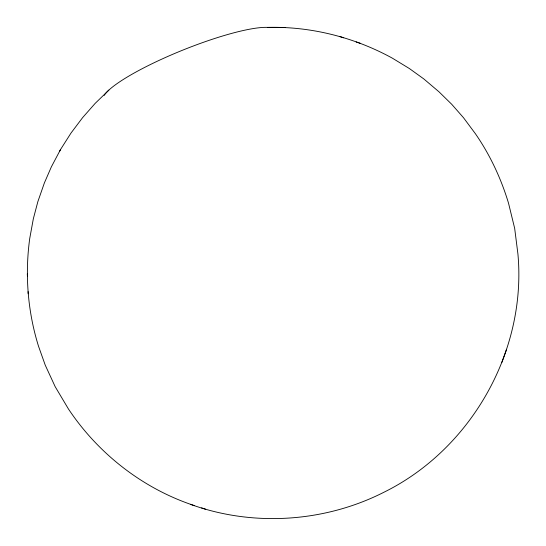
<?xml version="1.0" encoding="UTF-8"?>
<svg xmlns="http://www.w3.org/2000/svg" width="546" height="546" viewBox="0 0 546 546"><rect width="100%" height="100%" fill="white"/><g stroke="black" fill="none" stroke-linecap="round" stroke-linejoin="round"><path stroke-width="0.82" d="M194.608 505.685C143.229 488.834 98.3 453.89 68.407 408.92L55.173 386.677L45.236 365.131L38.527 346.266C27.689 311.52 24.761 274.413 29.75 238.37L33.333 218.796L37.845 201.679L44.369 182.965L51.365 166.858L60.545 149.502L71.014 133.04L82.61 117.622L95.154 103.392L108.879 90.083M190.431 504.306C252.948 527.047 324.604 522.345 383.872 492.274C471.15 449.29 526.822 351.03 517.922 254.013L514.666 228.33L508.531 203.214C501.092 178.515 490.076 154.941 475.389 133.709L463.472 117.677L451.706 104.272L438.97 91.796L423.785 78.911L409.377 68.537L392.41 58.197C354.456 37.346 311.056 26.304 267.711 27.389L285.032 27.518M501.897 362.346L506.586 349.283M59.575 151.324L60.545 149.502M339.762 36.507L343.693 37.804M356.163 41.953L360.435 43.359M201.59 507.896L205.535 509.193M27.3 273.86L27.416 275.976M28.085 291.646L28.201 293.816M104.184 95.42A93.045 16.639 -21.9 0 1 180.726 50.955A93.045 16.639 -21.9 0 1 270.236 27.621"/></g></svg>
